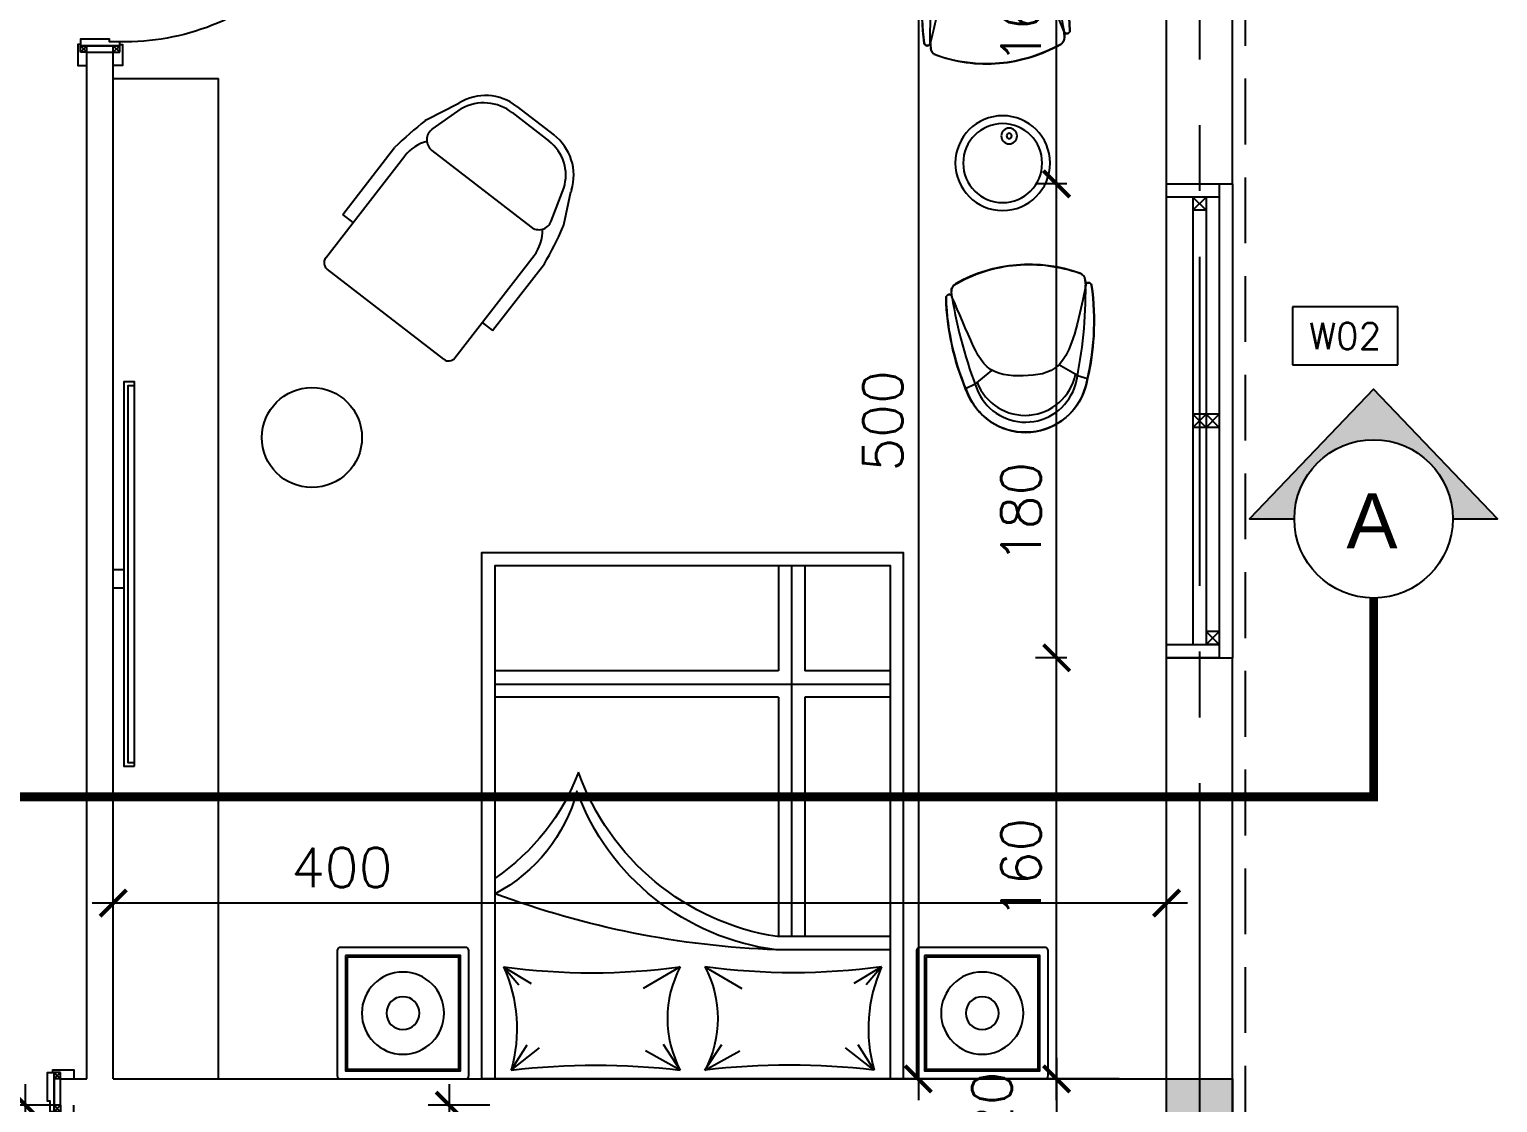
# Model space of a CAD drawing. Header units: centimetres. Extents: x -2093 to 2270, y -504 to 3084.
# Drawn here: x -862 to -304, y 1439 to 1847 of the extents above; entities that cross this region are included whole.
import ezdxf
from ezdxf.enums import TextEntityAlignment as Align

# ---------------------------------------------------------------- set-up
doc = ezdxf.new("R2010")
doc.units = ezdxf.units.CM
doc.header["$LTSCALE"] = 100
doc.header["$MEASUREMENT"] = 0
for name, pattern in [('GRID$0$GRID$0$XREF GRID$0$GRIDS$0$CENTER', [2, 1.25, -0.25, 0.25, -0.25]), ('HIDDEN', [0.375, 0.25, -0.125]), ('XREF CUTTING LINES$0$DASHDOT', [1, 0.5, -0.25, 0, -0.25])]:
    doc.linetypes.add(name, pattern=pattern)
for name, color, linetype in [('CAR', 1, 'Continuous'), ('DIM IN', 1, 'Continuous'), ('DOOR', 1, 'Continuous'), ('FURN', 21, 'Continuous'), ('FURNITURE', 111, 'Continuous'), ('GRID$0$XREF GRID', 11, 'GRID$0$GRID$0$XREF GRID$0$GRIDS$0$CENTER'), ('HIDDEN -03', 8, 'HIDDEN'), ('TEXT-SCHED', 3, 'Continuous'), ('TILE', 252, 'Continuous'), ('WALL-01', 7, 'Continuous'), ('WALL-03', 2, 'Continuous'), ('WINDOW', 1, 'Continuous'), ('XREF CUTTING LINES$0$SECTION LINE', 6, 'XREF CUTTING LINES$0$DASHDOT'), ('XREF CUTTING LINES$0$WALL SECT LINE', 6, 'XREF CUTTING LINES$0$DASHDOT'), ('XREF GF COL$0$COLUMN', 6, 'Continuous'), ('XREF GF COL$0$COLUMN HATCH', 201, 'Continuous')]:
    doc.layers.add(name, color=color, linetype=linetype)
doc.styles.add('22', font='romans.shx')
doc.styles.add('A0-01 GROUND FLOOR PLAN - For Entry modification$0$ROMANS', font='romans')
doc.styles.add('XREF CUTTING LINES$0$ART', font='arial.ttf')
doc.dimstyles.new('100', dxfattribs={"dimtxt": 15, "dimasz": 10, "dimexe": 8, "dimexo": 12, "dimgap": 6, "dimtad": 1, "dimdec": 0, "dimzin": 0, "dimdsep": 46, "dimtxsty": '22', "dimblk": 'ARCHTICK', "dimcen": 30, "dimdle": 8, "dimclrd": 1, "dimclre": 1, "dimclrt": 2, "dimadec": 0, "dimazin": 0, "dimtfac": 1, "dimtdec": 0, "dimtmove": 2, "dimatfit": 3, "dimldrblk": 'OBLIQUE', "dimfxl": 100, "dimtolj": 1, "dimtzin": 0, "dimarcsym": 0})
doc.dimstyles.new('A0-01 GROUND FLOOR PLAN - For Entry modification$0$text', dxfattribs={"dimtxt": 18, "dimasz": 10, "dimexe": 10, "dimexo": 10, "dimgap": -6, "dimtad": 1, "dimtih": 1, "dimtoh": 1, "dimdec": 0, "dimdsep": 46, "dimtxsty": 'A0-01 GROUND FLOOR PLAN - For Entry modification$0$ROMANS', "dimblk1": 'A0-01 GROUND FLOOR PLAN - For Entry modification$0$_ARCHTICK', "dimblk2": 'A0-01 GROUND FLOOR PLAN - For Entry modification$0$_ARCHTICK', "dimsah": 1, "dimcen": 25, "dimdle": 10, "dimse1": 1, "dimse2": 1, "dimsd1": 1, "dimsd2": 1, "dimclrd": 1, "dimclre": 1, "dimclrt": 2, "dimadec": 0, "dimazin": 0, "dimtfac": 1, "dimtdec": 0, "dimtmove": 2, "dimatfit": 3, "dimldrblk": 'A0-01 GROUND FLOOR PLAN - For Entry modification$0$_ARCHTICK', "dimfxl": 1, "dimtolj": 1, "dimtzin": 0, "dimarcsym": 0})

# ---------------------------------------------------------------- blocks, each defined once
blk = doc.blocks.new('W05')
at = {"layer": 'WINDOW'}
for p, q in [((-650, 1615), (-650, 1445)), ((-645, 1615), (-645, 1445)), ((-645, 1615), (-640, 1615)), ((-640, 1615), (-645, 1610)), ((-645, 1615), (-640, 1610)), ((-640, 1615), (-640, 1445)), ((-630, 1445), (-630, 1615)), ((-645, 1610), (-640, 1610)), ((-650, 1532.5), (-645, 1532.5)), ((-645, 1527.5), (-650, 1532.5)), ((-650, 1527.5), (-645, 1532.5)), ((-645, 1532.5), (-640, 1532.5)), ((-640, 1532.5), (-645, 1527.5)), ((-645, 1532.5), (-640, 1527.5)), ((-650, 1527.5), (-645, 1527.5)), ((-645, 1527.5), (-640, 1527.5)), ((-650, 1450), (-645, 1450)), ((-645, 1450), (-650, 1445)), ((-650, 1450), (-645, 1445)), ((-650, 1445), (-645, 1445))]:
    blk.add_line(p, q, dxfattribs=at)
for points in [[(-650, 1615), (-630, 1615), (-630, 1620), (-650, 1620)], [(-650, 1440), (-630, 1440), (-630, 1445), (-650, 1445)]]:
    blk.add_lwpolyline(points, close=True, dxfattribs=at)
blk = doc.blocks.new('XREF CUTTING LINES')
at = {"layer": 'XREF CUTTING LINES$0$SECTION LINE'}
h = blk.add_hatch(color=251, dxfattribs=at)
edge = h.paths.add_edge_path()
edge.add_line((-304.27, 1660.77), (-321.3, 1660.77))
edge.add_ellipse((-351.38, 1660.77), major_axis=(-21.27, 21.27), ratio=1, start_angle=225, end_angle=405)
edge.add_line((-381.47, 1660.77), (-398.49, 1660.77))
edge.add_line((-398.49, 1660.77), (-351.38, 1709.99))
edge.add_line((-351.38, 1709.99), (-304.27, 1660.77))
at = {"layer": 'XREF CUTTING LINES$0$SECTION LINE', "color": 2, "linetype": 'Continuous'}
blk.add_lwpolyline([(-321.3, 1660.77), (-304.27, 1660.77), (-351.38, 1709.99), (-398.49, 1660.77), (-381.47, 1660.77)], dxfattribs=at)
blk.add_circle((-351.38, 1660.77), 30.08, dxfattribs=at)
at = {"layer": 'XREF CUTTING LINES$0$WALL SECT LINE', "const_width": 3.32}
blk.add_lwpolyline([(-351.38, 1630.68), (-351.38, 1555.16), (-1935.28, 1555.16)], dxfattribs=at)
at = {"layer": 'XREF CUTTING LINES$0$WALL SECT LINE', "color": 6}
blk.add_lwpolyline([(-351.38, 1555.16), (-351.38, 1630.68)], dxfattribs=at)
at = {"layer": 'XREF CUTTING LINES$0$SECTION LINE', "color": 2, "style": 'XREF CUTTING LINES$0$ART'}
blk.add_text('A', height=20.9, dxfattribs=at).set_placement((-351.98, 1660), align=Align.MIDDLE_CENTER)
blk = doc.blocks.new('XREF GF COL')
at = {"layer": 'XREF GF COL$0$COLUMN HATCH'}
blk.add_hatch(color=256, dxfattribs=at).paths.add_polyline_path([(-10714.7, 1448), (-10739.7, 1448), (-10739.7, 1368), (-10714.7, 1368)])
at = {"layer": 'XREF GF COL$0$COLUMN'}
blk.add_lwpolyline([(-10739.7, 1448), (-10714.7, 1448), (-10714.7, 1368), (-10739.7, 1368)], close=True, dxfattribs=at)
blk = doc.blocks.new('GRID')
at = {"layer": 'GRID$0$XREF GRID'}
blk.add_line((-417.5, 2960.33, 0), (-417.5, 522.76), dxfattribs=at)
blk = doc.blocks.new('Fur_Bed_200x160_01')
for p, q in [((-68.91, -3.34), (-58.12, -11.81)), ((-68.91, -3.34), (-62.83, -12.93)), ((-4.67, -3.34), (-17.88, -10.68)), ((-4.67, -3.34), (-11.07, -13.05)), ((4.67, -3.34), (11.07, -13.05)), ((4.67, -3.34), (17.88, -10.68)), ((68.91, -3.34), (58.12, -11.81)), ((68.91, -3.34), (62.83, -12.93)), ((-71.79, -42.65), (-65.95, -35.73)), ((-71.79, -42.65), (-61.28, -36.25)), ((-4.67, -42.65), (-18.75, -34.35)), ((4.67, -42.65), (18.75, -34.35)), ((71.79, -42.65), (61.28, -36.25)), ((71.79, -42.65), (65.95, -35.73)), ((75, -54.06), (32.12, -54.06)), ((32.59, -145), (32.59, -54.06)), ((37.59, -195), (37.59, -54.06)), ((42.59, -145), (42.59, -54.06)), ((32.59, -145), (-75, -145)), ((-75, -150), (75, -150)), ((75, -145), (42.59, -145)), ((32.59, -155), (-75, -155)), ((32.59, -195), (32.59, -155)), ((75, -155), (42.59, -155)), ((42.59, -195), (42.59, -155))]:
    blk.add_line(p, q)
blk.add_lwpolyline([(-80, 0), (-80, -200), (80, -200), (80, 0)], close=True)
blk.add_lwpolyline([(-75, 0), (-75, -195), (75, -195), (75, 0)])
for points in [[(-71.79, -42.65, 0.175461), (-68.91, -3.34)], [(-68.91, -3.34, 0.059544), (-4.67, -3.34)], [(-4.67, -42.65, -0.248743), (-4.67, -3.34)], [(68.91, -3.34, -0.059544), (4.67, -3.34)], [(4.67, -42.65, 0.248743), (4.67, -3.34)], [(71.79, -42.65, -0.175461), (68.91, -3.34)], [(-71.79, -42.65, -0.069628), (-4.67, -42.65)], [(71.79, -42.65, 0.069628), (4.67, -42.65)], [(75, -49.06), (31.73, -49.06, 0.27978), (-43.93, -109.32, 0.210515), (-75, -70.38)]]:
    blk.add_lwpolyline(points, format="xyb")
for centre, radius, start, end in [((44.13, -388.98), 340.14, 92.0894, 110.5014), ((46.89, -148.7), 95.79, 98.8752, 160.4252), ((-122.14, -145.92), 84.06, 20.4105, 55.8901)]:
    blk.add_arc(centre, radius, start, end)
blk = doc.blocks.new('CT2')
at = {"layer": 'FURNITURE'}
blk.add_lwpolyline([(-0.88, -0.37), (-48.38, -0.37, -0.414214), (-49.63, 0.88), (-49.63, 48.38, -0.414214), (-48.38, 49.63), (-0.88, 49.63, -0.414214), (0.37, 48.38), (0.37, 0.88, -0.414214)], format="xyb", close=True, dxfattribs=at)
for points in [[(-2.76, 2.76), (-46.51, 2.76), (-46.51, 46.51), (-2.76, 46.51)], [(-3.38, 3.38), (-45.88, 3.38), (-45.88, 45.88), (-3.38, 45.88)]]:
    blk.add_lwpolyline(points, close=True, dxfattribs=at)
for radius in [15.62, 6.25]:
    blk.add_circle((-24.63, 24.63), radius, dxfattribs=at)
blk = doc.blocks.new('A$C09b082d8')
at = {"layer": 'FURNITURE'}
blk.add_lwpolyline([(71.23, 8), (-74.77, 8), (-74.77, 4), (71.23, 4)], close=True, dxfattribs=at)
for points in [[(-73.27, 8), (-73.27, 5.5), (69.73, 5.5), (69.73, 8)], [(3.5, 4), (3.5, 0), (-3.5, 0), (-3.5, 4)]]:
    blk.add_lwpolyline(points, dxfattribs=at)
blk = doc.blocks.new('CHAIR-01')
at = {"layer": 'FURN', "color": 8}
for p, q in [((-333.2, 117.6), (-317.4, 136.1)), ((-559.3, -266.4), (-608.2, -249.4)), ((-559.3, -266.4), (-454.3, -277.3)), ((168.4, -310.7), (184.2, -292.1)), ((-175.4, -594.2), (-202.6, -492.2)), ((-175.4, -594.2), (-150.9, -639.8))]:
    blk.add_line(p, q, dxfattribs=at)
at = {"layer": 'FURN', "color": 0}
blk.add_lwpolyline([(-608.2, -249.4, -0.09093), (-357.5, 134.2, -0.359078), (-338.5, 135.9, -0.394223), (-334.2, 115.3, -0.026865), (-317.4, 136.1, -0.144166), (-298.5, 148.5, -0.072981), (-287, 150.1, -0.115079), (0, 0, -0.106742), (190, -249.2, -0.110134), (193.8, -266.2, -0.178529), (184.2, -292.1, -0.032674), (168.4, -310.7, -0.142179), (176.4, -308.3, -0.206364), (187.3, -313, -0.359078), (188.6, -332, -0.049512), (18.2, -514.5, -0.041643), (-150.9, -639.8, -0.154113), (-335.9, -699.9, -0.178112), (-534.5, -626.8, -0.21988), (-642.3, -393.5, -0.111268), (-608.2, -249.4)], format="xyb", close=True, dxfattribs=at)
at = {"layer": 'FURN', "color": 8}
blk.add_lwpolyline([(168.4, -310.7), (106.6, -351.1), (51.5, -386), (2.4, -415.6), (-41.3, -440.1), (-80.3, -459.7), (-115.1, -474.5), (-146.5, -484.8), (-175.1, -490.6), (-201.5, -492.3), (-225.9, -490.2), (-248.7, -484.7), (-270, -476.4), (-290.2, -465.5), (-309.5, -452.5), (-328.2, -437.9), (-346.5, -422), (-364.6, -405.3), (-382.2, -387.8), (-398.8, -369.6), (-414.2, -350.7), (-427.8, -331.2), (-439.3, -311.2), (-448.2, -290.6), (-454.2, -269.5), (-457, -248), (-456.7, -225.8), (-453.8, -202.9), (-448.4, -178.9), (-440.9, -153.6), (-431.6, -127), (-420.8, -98.8), (-408.8, -68.8), (-396.1, -37.1), (-383, -4.8), (-370.3, 26.5), (-358.6, 55.4), (-348.4, 80.4), (-340.4, 100.1), (-335.1, 113), (-333.2, 117.6)], dxfattribs=at)
for centre, radius, start, end in [((-287, 110.1), 40, 73.88192, 139.51074), ((-481.9, -564.5), 742.2, 25.13956, 73.88192), ((562.6, -740.8), 1269.7, 136.44073, 159.04743), ((1458.5, -1195.7), 2221.5, 143.75881, 156.3468), ((-347, 123.5), 15, 336.65349, 134.67028), ((-335.9, -393.5), 306.4, 159.61575, 299.59102), ((-315.7, -371.2), 252.9, 155.8538, 302.91733), ((153.8, -266.2), 40, 319.51074, 25.13956), ((-335.9, -393.5), 256.4, 159.6885, 299.3334), ((-1408.1, 1251), 2219, 302.66767, 315.26972), ((-817.3, 436.6), 1266, 299.98499, 322.61452), ((176.4, -323.3), 15, 324.3512, 122.36799), ((176.4, -323.3), 15, 324.3512, 122.36799), ((-481.9, -564.5), 2.24, 25.13956, 73.88192), ((-502.6, -591), 2.24, 25.13956, 73.88192)]:
    blk.add_arc(centre, radius, start, end, dxfattribs=at)
blk = doc.blocks.new('EWEWE')
at = {"layer": 'FURNITURE', "xscale": 0.07730495050062543, "yscale": 0.07730495050062543, "zscale": 0.07730495050062543, "rotation": 95.64858632797088}
blk.add_blockref('CHAIR-01', (-49.06, 11.48), dxfattribs=at)
blk = doc.blocks.new('FW')
at = {"layer": 'FURNITURE'}
for centre, radius in [((-12.45, 8.37), 18), ((-12.45, 8.37), 15), ((-2.38, 11.7), 3), ((-2.38, 11.7), 1)]:
    blk.add_circle(centre, radius, dxfattribs=at)
at = {"layer": 'CAR', "xscale": -1, "rotation": 325.1934876677047}
blk.add_blockref('EWEWE', (-98.33, 28.92), dxfattribs=at)
at = {"layer": 'CAR', "rotation": 34.80651233229532}
blk.add_blockref('EWEWE', (72.29, 28.92), dxfattribs=at)
blk = doc.blocks.new('Fur_ArmChair_93x72_01')
for p, q in [((-8.87, 0), (9.06, 0.01)), ((-8.87, -3), (9.06, -2.99)), ((-32.72, -24.67), (-27.25, -13.09)), ((-28.95, -26.54), (-25.04, -13.64)), ((28.14, -26.54), (24.23, -13.64)), ((32.72, -24.66), (27.25, -13.08)), ((-24.16, -33), (23.35, -32.99)), ((-36, -73), (-36, -40.86)), ((-31, -90), (-31, -40.86)), ((31, -89.99), (31, -40.85)), ((36, -72.99), (36, -40.85)), ((-31, -73), (-36, -73)), ((31, -72.99), (36, -72.99)), ((28, -92.99), (-28, -93))]:
    blk.add_line(p, q)
for centre, radius, start, end in [((-8.97, -19.28), 19.28, 89.7223, 159.3789), ((8.97, -19.27), 19.28, 20.6212, 90.2777), ((-8.87, -20.59), 17.6, 89.3962, 156.7447), ((8.97, -19.25), 16.26, 20.1763, 90.3363), ((-31.77, -10.96), 5, 334.7019, 342.1666), ((31.77, -10.95), 5, 197.8334, 205.2981), ((98.01, -58.86), 135.21, 165.7449, 172.3494), ((-28.2, -26.8), 5, 154.7019, 165.7488), ((-24.16, -28), 5, 163.0927, 269.9745), ((23.35, -27.99), 5, 270, 16.8584), ((28.2, -26.8), 5, 14.2512, 25.2981), ((-98.01, -58.85), 135.22, 7.6506, 14.2512), ((-16, -40.86), 15, 141.4228, 180), ((15.57, -40.92), 15.43, 0.2537, 40.1308), ((-28, -90), 3, 180, 270), ((28, -89.99), 3, 270, 0)]:
    blk.add_arc(centre, radius, start, end)
blk = doc.blocks.new('*D226')
at = {"layer": 'Defpoints', "color": 0, "transparency": 16777216}
blk.add_point((-362.18, 1730.26), dxfattribs=at)
blk.add_point((-362.18, 1730.26), dxfattribs=at)
blk.add_point((-362.18, 1730.26), dxfattribs=at)
at = {"layer": 'TEXT-SCHED', "color": 1, "lineweight": -2, "transparency": 16777216}
for p, q in [((-342.13, 1741.26), (-382.22, 1741.26)), ((-382.22, 1741.26), (-382.22, 1719.26)), ((-342.13, 1719.26), (-342.13, 1741.26)), ((-382.22, 1719.26), (-342.13, 1719.26))]:
    blk.add_line(p, q, dxfattribs=at)
at = {"layer": 'TEXT-SCHED', "color": 2, "transparency": 16777216, "insert": (-362.18, 1730.26), "char_height": 8, "width": 48.4019, "attachment_point": 5, "style": 'A0-01 GROUND FLOOR PLAN - For Entry modification$0$ROMANS'}
blk.add_mtext('\\A1;{\\H1.25x;W02}', dxfattribs=at)
blk = doc.blocks.new('A0-01 GROUND FLOOR PLAN - For Entry modification$0$_ARCHTICK')
at = {"color": 0, "linetype": 'ByBlock', "const_width": 0.15}
blk.add_lwpolyline([(-0.5, -0.5), (0.5, 0.5)], dxfattribs=at)
blk = doc.blocks.new('_ARCHTICK')
at = {"color": 0, "linetype": 'ByBlock', "const_width": 0.15}
blk.add_lwpolyline([(-0.5, -0.5), (0.5, 0.5)], dxfattribs=at)
blk = doc.blocks.new('*D191')
at = {"layer": 'Defpoints', "color": 0, "transparency": 16777216}
for p in [(-863.32, 1438), (-840, 1438), (-840, 1378)]:
    blk.add_point(p, dxfattribs=at)
at = {"layer": 'DIM IN', "color": 1, "lineweight": -2, "transparency": 16777216}
for p, q in [((-863.32, 1370), (-863.32, 1446)), ((-852, 1438), (-871.32, 1438)), ((-852, 1378), (-871.32, 1378))]:
    blk.add_line(p, q, dxfattribs=at)
at = {"layer": 'DIM IN', "color": 1, "lineweight": -2, "transparency": 16777216, "xscale": 10, "yscale": 10, "zscale": 10}
for p, rotation in [((-863.32, 1438), 90), ((-863.32, 1378), 270)]:
    blk.add_blockref('_ARCHTICK', p, dxfattribs=dict(at, rotation=rotation))
at = {"layer": 'DIM IN', "color": 2, "transparency": 16777216, "insert": (-876.82, 1408), "char_height": 15, "attachment_point": 5, "rotation": 90, "style": '22'}
blk.add_mtext('\\A1;60', dxfattribs=at)
blk = doc.blocks.new('_OBLIQUE')
at = {"color": 0, "linetype": 'ByBlock'}
blk.add_line((-0.5, -0.5), (0.5, 0.5), dxfattribs=at)
blk = doc.blocks.new('*D192')
at = {"layer": 'Defpoints', "color": 0, "transparency": 16777216}
for p in [(-675, 1438), (-702.45, 1378), (-675, 1378)]:
    blk.add_point(p, dxfattribs=at)
at = {"layer": 'DIM IN', "color": 1, "lineweight": -2, "transparency": 16777216}
for p, q in [((-702.45, 1446), (-702.45, 1370)), ((-687, 1438), (-710.45, 1438)), ((-687, 1378), (-710.45, 1378))]:
    blk.add_line(p, q, dxfattribs=at)
at = {"layer": 'DIM IN', "color": 1, "lineweight": -2, "transparency": 16777216, "xscale": 10, "yscale": 10, "zscale": 10}
for p, rotation in [((-702.45, 1438), 90), ((-702.45, 1378), 270)]:
    blk.add_blockref('_ARCHTICK', p, dxfattribs=dict(at, rotation=rotation))
at = {"layer": 'DIM IN', "color": 2, "transparency": 16777216, "insert": (-715.95, 1408), "char_height": 15, "attachment_point": 5, "rotation": 90, "style": '22'}
blk.add_mtext('\\A1;60', dxfattribs=at)
blk = doc.blocks.new('*D198')
at = {"layer": 'Defpoints', "color": 0, "transparency": 16777216}
for p in [(-830, 1514.82), (-830, 1492.91), (-430, 1492.91)]:
    blk.add_point(p, dxfattribs=at)
at = {"layer": 'DIM IN', "color": 1, "lineweight": -2, "transparency": 16777216}
for p, q in [((-830, 1504.91), (-830, 1522.82)), ((-430, 1504.91), (-430, 1522.82)), ((-422, 1514.82), (-838, 1514.82))]:
    blk.add_line(p, q, dxfattribs=at)
at = {"layer": 'DIM IN', "color": 1, "lineweight": -2, "transparency": 16777216, "xscale": 10, "yscale": 10, "zscale": 10, "rotation": 180}
blk.add_blockref('_ARCHTICK', (-830, 1514.82), dxfattribs=at)
at = {"layer": 'DIM IN', "color": 1, "lineweight": -2, "transparency": 16777216, "xscale": 10, "yscale": 10, "zscale": 10}
blk.add_blockref('_ARCHTICK', (-430, 1514.82), dxfattribs=at)
at = {"layer": 'DIM IN', "color": 2, "transparency": 16777216, "insert": (-743.23, 1528.32), "char_height": 15, "attachment_point": 5, "style": '22'}
blk.add_mtext('\\A1;400', dxfattribs=at)
blk = doc.blocks.new('*D199')
at = {"layer": 'Defpoints', "color": 0, "transparency": 16777216}
for p in [(-436.03, 1948), (-524.26, 1448), (-436.03, 1448)]:
    blk.add_point(p, dxfattribs=at)
at = {"layer": 'DIM IN', "color": 1, "lineweight": -2, "transparency": 16777216}
for p, q in [((-524.26, 1956), (-524.26, 1440)), ((-448.03, 1948), (-532.26, 1948)), ((-448.03, 1448), (-532.26, 1448))]:
    blk.add_line(p, q, dxfattribs=at)
at = {"layer": 'DIM IN', "color": 1, "lineweight": -2, "transparency": 16777216, "xscale": 10, "yscale": 10, "zscale": 10}
for p, rotation in [((-524.26, 1948), 90), ((-524.26, 1448), 270)]:
    blk.add_blockref('_ARCHTICK', p, dxfattribs=dict(at, rotation=rotation))
at = {"layer": 'DIM IN', "color": 2, "transparency": 16777216, "insert": (-537.76, 1698), "char_height": 15, "attachment_point": 5, "rotation": 90, "style": '22'}
blk.add_mtext('\\A1;500', dxfattribs=at)
blk = doc.blocks.new('*D200')
at = {"layer": 'Defpoints', "color": 0, "transparency": 16777216}
for p in [(-471.77, 1608), (-455.87, 1608), (-455.87, 1448)]:
    blk.add_point(p, dxfattribs=at)
at = {"layer": 'DIM IN', "color": 1, "lineweight": -2, "transparency": 16777216}
for p, q in [((-471.77, 1440), (-471.77, 1616)), ((-467.87, 1608), (-479.77, 1608)), ((-467.87, 1448), (-479.77, 1448))]:
    blk.add_line(p, q, dxfattribs=at)
at = {"layer": 'DIM IN', "color": 1, "lineweight": -2, "transparency": 16777216, "xscale": 10, "yscale": 10, "zscale": 10}
for p, rotation in [((-471.77, 1608), 90), ((-471.77, 1448), 270)]:
    blk.add_blockref('_ARCHTICK', p, dxfattribs=dict(at, rotation=rotation))
at = {"layer": 'DIM IN', "color": 2, "transparency": 16777216, "insert": (-485.27, 1528), "char_height": 15, "attachment_point": 5, "rotation": 90, "style": '22'}
blk.add_mtext('\\A1;160', dxfattribs=at)
blk = doc.blocks.new('*D201')
at = {"layer": 'Defpoints', "color": 0, "transparency": 16777216}
for p in [(-471.77, 1788), (-455.87, 1788), (-455.87, 1608)]:
    blk.add_point(p, dxfattribs=at)
at = {"layer": 'DIM IN', "color": 1, "lineweight": -2, "transparency": 16777216}
for p, q in [((-471.77, 1600), (-471.77, 1796)), ((-467.87, 1788), (-479.77, 1788)), ((-467.87, 1608), (-479.77, 1608))]:
    blk.add_line(p, q, dxfattribs=at)
at = {"layer": 'DIM IN', "color": 1, "lineweight": -2, "transparency": 16777216, "xscale": 10, "yscale": 10, "zscale": 10}
for p, rotation in [((-471.77, 1788), 90), ((-471.77, 1608), 270)]:
    blk.add_blockref('_ARCHTICK', p, dxfattribs=dict(at, rotation=rotation))
at = {"layer": 'DIM IN', "color": 2, "transparency": 16777216, "insert": (-485.27, 1663.23), "char_height": 15, "attachment_point": 5, "rotation": 90, "style": '22'}
blk.add_mtext('\\A1;180', dxfattribs=at)
blk = doc.blocks.new('*D202')
at = {"layer": 'Defpoints', "color": 0, "transparency": 16777216}
for p in [(-471.77, 1948), (-455.87, 1948), (-455.87, 1788)]:
    blk.add_point(p, dxfattribs=at)
at = {"layer": 'DIM IN', "color": 1, "lineweight": -2, "transparency": 16777216}
for p, q in [((-471.77, 1780), (-471.77, 1956)), ((-467.87, 1948), (-479.77, 1948)), ((-467.87, 1788), (-479.77, 1788))]:
    blk.add_line(p, q, dxfattribs=at)
at = {"layer": 'DIM IN', "color": 1, "lineweight": -2, "transparency": 16777216, "xscale": 10, "yscale": 10, "zscale": 10}
for p, rotation in [((-471.77, 1948), 90), ((-471.77, 1788), 270)]:
    blk.add_blockref('_ARCHTICK', p, dxfattribs=dict(at, rotation=rotation))
at = {"layer": 'DIM IN', "color": 2, "transparency": 16777216, "insert": (-485.27, 1852.73), "char_height": 15, "attachment_point": 5, "rotation": 90, "style": '22'}
blk.add_mtext('\\A1;160', dxfattribs=at)
blk = doc.blocks.new('*D302')
at = {"layer": 'Defpoints', "color": 0, "transparency": 16777216}
for p in [(-471.77, 1448), (-471.77, 1428), (-471.77, 1428)]:
    blk.add_point(p, dxfattribs=at)
at = {"layer": 'DIM IN', "color": 1, "lineweight": -2, "transparency": 16777216}
for p, q in [((-471.77, 1456), (-471.77, 1420)), ((-483.77, 1448), (-479.77, 1448)), ((-483.77, 1428), (-479.77, 1428))]:
    blk.add_line(p, q, dxfattribs=at)
at = {"layer": 'DIM IN', "color": 1, "lineweight": -2, "transparency": 16777216, "xscale": 10, "yscale": 10, "zscale": 10}
for p, rotation in [((-471.77, 1448), 90), ((-471.77, 1428), 270)]:
    blk.add_blockref('_ARCHTICK', p, dxfattribs=dict(at, rotation=rotation))
at = {"layer": 'DIM IN', "color": 2, "transparency": 16777216, "insert": (-496.27, 1438), "char_height": 15, "attachment_point": 5, "rotation": 90, "style": '22'}
blk.add_mtext('\\A1;20', dxfattribs=at)
blk = doc.blocks.new('DOOR 25CM')
at = {"layer": 'DOOR'}
blk.add_lwpolyline([(-4739.05, 1353.5), (-4735.05, 1353.5), (-4735.05, 1261.5), (-4739.05, 1261.5)], close=True, dxfattribs=at)
for points in [[(-4739.35, 1344.8), (-4743.85, 1344.8, 0.414214), (-4744.35, 1344.3), (-4744.35, 1332, 0.414214), (-4744.15, 1331.8), (-4742.95, 1331.8, 0.414214), (-4742.75, 1332), (-4742.75, 1343, -0.414214), (-4742.55, 1343.2), (-4739.35, 1343.2)], [(-4734.75, 1344.8), (-4730.26, 1344.8, -0.414214), (-4729.76, 1344.3), (-4729.76, 1332, -0.414214), (-4729.96, 1331.8), (-4731.16, 1331.8, -0.414214), (-4731.36, 1332), (-4731.36, 1343, 0.414214), (-4731.56, 1343.2), (-4734.75, 1343.2)]]:
    blk.add_lwpolyline(points, format="xyb", dxfattribs=at)
for points in [[(-4739.05, 1341.5), (-4739.35, 1341.5), (-4739.35, 1346.5), (-4739.05, 1346.5)], [(-4735.05, 1341.5), (-4734.75, 1341.5), (-4734.75, 1346.5), (-4735.05, 1346.5)]]:
    blk.add_lwpolyline(points, dxfattribs=at)
blk.add_arc((-4737.11, 1263.56), 89.94, 89.9604, 181.3128, dxfattribs=at)
blk = doc.blocks.new('90-10')
at = {"layer": 'DOOR', "linetype": 'Continuous'}
for p, q in [((9747.9, -4467.93), (9747.9, -4470.43)), ((9857.88, -4467.93), (9857.88, -4470.43)), ((9747.9, -4482.93), (9747.9, -4480.43)), ((9755.4, -4482.93), (9755.4, -4480.43)), ((9850.38, -4482.93), (9850.38, -4480.43)), ((9857.88, -4482.93), (9857.88, -4480.43))]:
    blk.add_line(p, q, dxfattribs=at)
at = {"layer": 'DOOR'}
for p, q in [((9752.9, -4470.43), (9752.9, -4467.93)), ((9752.9, -4467.93), (9755.4, -4467.93)), ((9755.4, -4467.93), (9752.9, -4470.43)), ((9755.4, -4470.43), (9752.9, -4467.93)), ((9752.9, -4470.43), (9755.4, -4470.43)), ((9852.88, -4467.93), (9850.38, -4467.93)), ((9850.38, -4467.93), (9852.88, -4470.43)), ((9850.38, -4470.43), (9852.88, -4467.93)), ((9852.88, -4470.43), (9850.38, -4470.43)), ((9852.88, -4470.43), (9852.88, -4467.93)), ((9752.9, -4480.43), (9752.9, -4482.93)), ((9755.4, -4482.93), (9752.9, -4480.43)), ((9755.4, -4480.43), (9752.9, -4482.93)), ((9752.9, -4480.43), (9755.4, -4480.43)), ((9752.9, -4482.93), (9755.4, -4482.93)), ((9850.38, -4482.93), (9852.88, -4480.43)), ((9850.38, -4480.43), (9852.88, -4482.93)), ((9852.88, -4480.43), (9850.38, -4480.43)), ((9852.88, -4482.93), (9850.38, -4482.93)), ((9852.88, -4480.43), (9852.88, -4482.93))]:
    blk.add_line(p, q, dxfattribs=at)
for points in [[(9755.9, -4467.93), (9755.9, -4466.93), (9747.9, -4466.93), (9747.9, -4467.93)], [(9755.4, -4467.93), (9755.4, -4482.93)], [(9755.4, -4467.93), (9756.9, -4467.93), (9756.9, -4471.93), (9757.9, -4471.93), (9757.9, -4482.93), (9755.4, -4482.93), (9755.4, -4467.93)], [(9850.38, -4467.93), (9848.88, -4467.93), (9848.88, -4471.93), (9847.88, -4471.93), (9847.88, -4482.93), (9850.38, -4482.93), (9850.38, -4467.93)], [(9849.88, -4467.93), (9849.88, -4466.93), (9857.88, -4466.93), (9857.88, -4467.93)], [(9850.38, -4467.93), (9850.38, -4482.93)], [(9755.9, -4482.93), (9755.9, -4483.93), (9747.9, -4483.93), (9747.9, -4482.93)], [(9849.88, -4482.93), (9849.88, -4483.93), (9857.88, -4483.93), (9857.88, -4482.93)]]:
    blk.add_lwpolyline(points, dxfattribs=at)
at = {"layer": 'DOOR', "linetype": 'Continuous', "xscale": -1}
blk.add_blockref('DOOR 25CM', (5021.85, -5729.43), dxfattribs=at)

msp = doc.modelspace()

# ---------------------------------------------------------------- linework, layer by layer
at = {"layer": 'FURNITURE'}
for p in [(-830, 1828), (-790, 1448)]:
    msp.add_line(p, (-790, 1828), dxfattribs=at)
msp.add_circle((-754.56, 1691.66), 19, dxfattribs=at)
at = {"layer": 'HIDDEN -03'}
msp.add_line((-400, 753), (-400, 2648), dxfattribs=at)
at = {"layer": 'WALL-01'}
for p, q in [((-405, 1788), (-405, 1983)), ((-430, 1788), (-430, 1948)), ((-840, 1448), (-840, 1838.02)), ((-840, 1838.02), (-830, 1838.02)), ((-830, 1448), (-830, 1838.02)), ((-430, 1788), (-405, 1788)), ((-430, 1448), (-430, 1608)), ((-430, 1608), (-405, 1608)), ((-405, 1368), (-405, 1608)), ((-850, 1438), (-850, 1448)), ((-850, 1448), (-840, 1448)), ((-830, 1448), (-430, 1448))]:
    msp.add_line(p, q, dxfattribs=at)
at = {"layer": 'WALL-03'}
msp.add_line((-405, 1788), (-405, 1608), dxfattribs=at)

# ---------------------------------------------------------------- block references
at = {"xscale": -1, "rotation": 274.8764461453352}
msp.add_blockref('FW', (-501.64, 1807.61), dxfattribs=at)
at = {"layer": 'CAR', "xscale": -1, "rotation": 270}
for p in [(-744.63, 1497.63), (-524.63, 1497.63)]:
    msp.add_blockref('CT2', p, dxfattribs=at)
at = {"layer": 'DOOR', "rotation": 270}
msp.add_blockref('90-10', (3640.43, 11690.9), dxfattribs=at)
at = {"layer": 'DOOR', "xscale": -1, "rotation": 180}
msp.add_blockref('90-10', (-10702.9, -3032.43), dxfattribs=at)
at = {"layer": 'FURNITURE', "rotation": 322.2422986898994}
msp.add_blockref('Fur_ArmChair_93x72_01', (-669.72, 1812.05), dxfattribs=at)
at = {"layer": 'FURNITURE', "xscale": -1, "rotation": 180}
msp.add_blockref('Fur_Bed_200x160_01', (-610, 1448), dxfattribs=at)
at = {"layer": 'TILE', "rotation": 270}
msp.add_blockref('A$C09b082d8', (-830, 1638), dxfattribs=at)
at = {"layer": 'WALL-01'}
msp.add_blockref('GRID', (0, 0), dxfattribs=at)
at = {"layer": 'WINDOW'}
for name, p in [('XREF CUTTING LINES', (0, 0)), ('XREF GF COL', (10309.7, 0))]:
    msp.add_blockref(name, p, dxfattribs=at)
at = {"layer": 'WINDOW', "xscale": -1}
msp.add_blockref('W05', (-1060, 168), dxfattribs=at)

# ---------------------------------------------------------------- dimensions: what is measured, and where the dimension line sits
at = {"layer": 'DIM IN'}
for base, p1, p2, picture, middle in [((-524.26, 1448), (-436.03, 1948), (-436.03, 1448), '*D199', (-537.76, 1698)), ((-471.77, 1608), (-455.87, 1448), (-455.87, 1608), '*D200', (-485.27, 1528)), ((-471.77, 1428), (-471.77, 1448), (-471.77, 1428), '*D302', (-496.27, 1438)), ((-863.32, 1438), (-840, 1378), (-840, 1438), '*D191', (-876.82, 1408)), ((-702.45, 1378), (-675, 1438), (-675, 1378), '*D192', (-715.95, 1408))]:
    dim = msp.add_linear_dim(base=base, p1=p1, p2=p2, angle=90, dimstyle='100', override={"dimfxl": 0.075}, dxfattribs=at)
    dim.commit()
    dim.dimension.update_dxf_attribs({"geometry": picture, "text_midpoint": middle})
for base, p1, p2, picture, middle in [((-471.77, 1948), (-455.87, 1788), (-455.87, 1948), '*D202', (-485.27, 1852.73)), ((-471.77, 1788), (-455.87, 1608), (-455.87, 1788), '*D201', (-485.27, 1663.23))]:
    dim = msp.add_linear_dim(base=base, p1=p1, p2=p2, angle=90, dimstyle='100', override={"dimfxl": 0.075}, dxfattribs=at)
    dim.commit()
    dim.dimension.update_dxf_attribs({"geometry": picture, "text_midpoint": middle, "dimtype": 160})
dim = msp.add_linear_dim(base=(-830, 1514.82), p1=(-430, 1492.91), p2=(-830, 1492.91), dimstyle='100', override={"dimfxl": 0.075}, dxfattribs=at)
dim.commit()
dim.dimension.update_dxf_attribs({"geometry": '*D198', "text_midpoint": (-743.23, 1528.32), "dimtype": 160})
at = {"layer": 'TEXT-SCHED'}
dim = msp.add_linear_dim(base=(-362.18, 1730.26), p1=(-362.18, 1730.26), p2=(-362.18, 1730.26), text='{\\H1.25x;W02}', dimstyle='A0-01 GROUND FLOOR PLAN - For Entry modification$0$text', override={"dimtxt": 8, "dimgap": -6, "dimclrt": 2}, dxfattribs=at)
dim.commit()
dim.dimension.update_dxf_attribs({"geometry": '*D226', "text_midpoint": (-362.18, 1730.26), "dimtype": 160})

doc.saveas('drawing.dxf')
